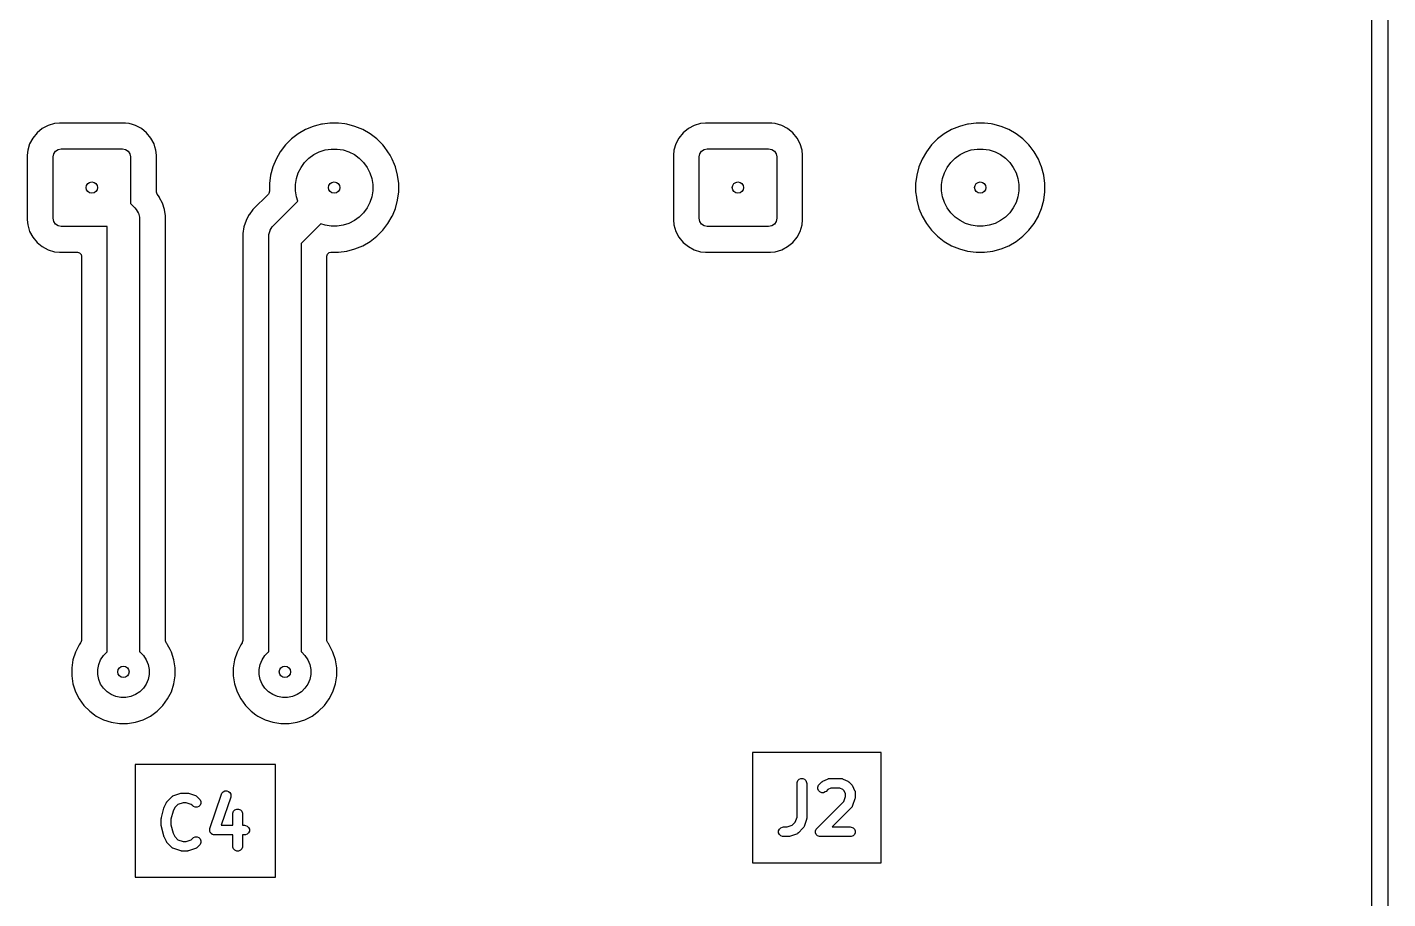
# Model space of a CAD drawing. Extents: x 20 to 124, y -124 to -20.
# Drawn here: x 81.89 to 124, y -74 to -47 of the extents above; entities that cross this region are included whole.
import ezdxf

# ---------------------------------------------------------------- set-up
doc = ezdxf.new("R2010")
doc.units = 0
doc.layers.add('BLACK', color=7, linetype='CONTINUOUS')
doc.layers.add('WHITE', color=7, linetype='CONTINUOUS')

msp = doc.modelspace()

# ---------------------------------------------------------------- linework, layer by layer
at = {"layer": 'BLACK', "linetype": 'CONTINUOUS'}
for p, q in [((123.4995, -20.6245), (123.4995, -123.3755)), ((82.532141, -50.04477), (82.349651, -50.142313)), ((82.730168, -49.984699), (82.532141, -50.04477)), ((82.884497, -49.9695), (82.730168, -49.984699)), ((84.887703, -49.9695), (82.884497, -49.9695)), ((84.887707, -49.9695), (84.887703, -49.9695)), ((84.93132, -49.973795), (84.887707, -49.9695)), ((85.042033, -49.984699), (84.93132, -49.973795)), ((85.042033, -49.9847), (85.042031, -49.984699)), ((85.042031, -49.984699), (85.042033, -49.984699)), ((85.141043, -50.014734), (85.042033, -49.9847)), ((85.240058, -50.04477), (85.141043, -50.014734)), ((85.422548, -50.142313), (85.240058, -50.04477)), ((90.741671, -50.071605), (90.499409, -50.171953)), ((90.741681, -50.071602), (90.741671, -50.071605)), ((90.841824, -50.044769), (90.741681, -50.071602)), ((90.994984, -50.00373), (90.841824, -50.044769)), ((91.023872, -49.999926), (90.994984, -50.00373)), ((91.254972, -49.9695), (91.023872, -49.999926)), ((91.25498, -49.9695), (91.254972, -49.9695)), ((91.51722, -49.9695), (91.25498, -49.9695)), ((91.517227, -49.9695), (91.51722, -49.9695)), ((91.719439, -49.996123), (91.517227, -49.9695)), ((91.777216, -50.00373), (91.719439, -49.996123)), ((92.030519, -50.071602), (91.777216, -50.00373)), ((92.030521, -50.071603), (92.030519, -50.071602)), ((92.030528, -50.071605), (92.030521, -50.071603)), ((92.27279, -50.171953), (92.030528, -50.071605)), ((102.532141, -50.04477), (102.349651, -50.142313)), ((102.730168, -49.984699), (102.532141, -50.04477)), ((102.884497, -49.9695), (102.730168, -49.984699)), ((104.887703, -49.9695), (102.884497, -49.9695)), ((104.887707, -49.9695), (104.887703, -49.9695)), ((104.93132, -49.973795), (104.887707, -49.9695)), ((105.042033, -49.984699), (104.93132, -49.973795)), ((105.042033, -49.9847), (105.042031, -49.984699)), ((105.042031, -49.984699), (105.042033, -49.984699)), ((105.141043, -50.014734), (105.042033, -49.9847)), ((105.240058, -50.04477), (105.141043, -50.014734)), ((105.422548, -50.142313), (105.240058, -50.04477)), ((110.741671, -50.071605), (110.499409, -50.171953)), ((110.741681, -50.071602), (110.741671, -50.071605)), ((110.841824, -50.044769), (110.741681, -50.071602)), ((110.994984, -50.00373), (110.841824, -50.044769)), ((111.023872, -49.999926), (110.994984, -50.00373)), ((111.254972, -49.9695), (111.023872, -49.999926)), ((111.25498, -49.9695), (111.254972, -49.9695)), ((111.51722, -49.9695), (111.25498, -49.9695)), ((111.517227, -49.9695), (111.51722, -49.9695)), ((111.719439, -49.996123), (111.517227, -49.9695)), ((111.777216, -50.00373), (111.719439, -49.996123)), ((112.030519, -50.071602), (111.777216, -50.00373)), ((112.030521, -50.071603), (112.030519, -50.071602)), ((112.030528, -50.071605), (112.030521, -50.071603)), ((112.27279, -50.171953), (112.030528, -50.071605)), ((82.058413, -50.433551), (81.96087, -50.616041)), ((82.058415, -50.433549), (82.058413, -50.433551)), ((82.189689, -50.273589), (82.058415, -50.433549)), ((82.349649, -50.142315), (82.189689, -50.273589)), ((82.349651, -50.142313), (82.349649, -50.142315)), ((85.42255, -50.142315), (85.422548, -50.142313)), ((85.58251, -50.273589), (85.42255, -50.142315)), ((85.713784, -50.433549), (85.58251, -50.273589)), ((85.713786, -50.433551), (85.713784, -50.433549)), ((85.811329, -50.616041), (85.713786, -50.433551)), ((90.064248, -50.462718), (89.878818, -50.648148)), ((90.272296, -50.303075), (90.064248, -50.462718)), ((90.499399, -50.171958), (90.272296, -50.303075)), ((90.499409, -50.171953), (90.499399, -50.171958)), ((92.2728, -50.171958), (92.27279, -50.171953)), ((92.499903, -50.303075), (92.2728, -50.171958)), ((92.707951, -50.462718), (92.499903, -50.303075)), ((92.70796, -50.462726), (92.707951, -50.462718)), ((92.893374, -50.64814), (92.70796, -50.462726)), ((102.058413, -50.433551), (101.96087, -50.616041)), ((102.058415, -50.433549), (102.058413, -50.433551)), ((102.189689, -50.273589), (102.058415, -50.433549)), ((102.349649, -50.142315), (102.189689, -50.273589)), ((102.349651, -50.142313), (102.349649, -50.142315)), ((105.42255, -50.142315), (105.422548, -50.142313)), ((105.58251, -50.273589), (105.42255, -50.142315)), ((105.713784, -50.433549), (105.58251, -50.273589)), ((105.713786, -50.433551), (105.713784, -50.433549)), ((105.811329, -50.616041), (105.713786, -50.433551)), ((110.064248, -50.462718), (109.878818, -50.648148)), ((110.272296, -50.303075), (110.064248, -50.462718)), ((110.499399, -50.171958), (110.272296, -50.303075)), ((110.499409, -50.171953), (110.499399, -50.171958)), ((112.2728, -50.171958), (112.27279, -50.171953)), ((112.499903, -50.303075), (112.2728, -50.171958)), ((112.707951, -50.462718), (112.499903, -50.303075)), ((112.70796, -50.462726), (112.707951, -50.462718)), ((112.893374, -50.64814), (112.70796, -50.462726)), ((81.900799, -50.814068), (81.8856, -50.968396)), ((81.96087, -50.616041), (81.900799, -50.814068)), ((82.6861, -51.020001), (82.70513, -50.92433)), ((82.70513, -50.92433), (82.759324, -50.843224)), ((82.759324, -50.843224), (82.84043, -50.78903)), ((82.84043, -50.78903), (82.936102, -50.770001)), ((82.936102, -50.770001), (84.836099, -50.77)), ((84.836099, -50.77), (84.93177, -50.78903)), ((84.93177, -50.78903), (85.012876, -50.843224)), ((85.012876, -50.843224), (85.06707, -50.92433)), ((85.06707, -50.92433), (85.086099, -51.020002)), ((85.811329, -50.616043), (85.811329, -50.616041)), ((85.811331, -50.616046), (85.811329, -50.616043)), ((85.837803, -50.703314), (85.811331, -50.616046)), ((85.8714, -50.814068), (85.837803, -50.703314)), ((85.886599, -50.968397), (85.8714, -50.814068)), ((89.719175, -50.856196), (89.588058, -51.083299)), ((89.878818, -50.648148), (89.719175, -50.856196)), ((90.606762, -51.057513), (90.759102, -50.946832)), ((90.759102, -50.946832), (90.92688, -50.861345)), ((90.92688, -50.861345), (91.105966, -50.803156)), ((91.105966, -50.803156), (91.291949, -50.773699)), ((91.291949, -50.773699), (91.480251, -50.773699)), ((91.480251, -50.773699), (91.666234, -50.803156)), ((91.666234, -50.803156), (91.84532, -50.861345)), ((91.84532, -50.861345), (92.013098, -50.946832)), ((92.013098, -50.946832), (92.165438, -51.057513)), ((92.893381, -50.648148), (92.893374, -50.64814)), ((92.893382, -50.648149), (92.893381, -50.648148)), ((92.930524, -50.696554), (92.893382, -50.648149)), ((93.053024, -50.856196), (92.930524, -50.696554)), ((93.1178, -50.968393), (93.053024, -50.856196)), ((101.900799, -50.814068), (101.8856, -50.968396)), ((101.96087, -50.616041), (101.900799, -50.814068)), ((102.6861, -51.020001), (102.70513, -50.92433)), ((102.70513, -50.92433), (102.759324, -50.843224)), ((102.759324, -50.843224), (102.84043, -50.78903)), ((102.84043, -50.78903), (102.936102, -50.770001)), ((102.936102, -50.770001), (104.836099, -50.77)), ((104.836099, -50.77), (104.93177, -50.78903)), ((104.93177, -50.78903), (105.012876, -50.843224)), ((105.012876, -50.843224), (105.06707, -50.92433)), ((105.06707, -50.92433), (105.086099, -51.020002)), ((105.811329, -50.616043), (105.811329, -50.616041)), ((105.811331, -50.616046), (105.811329, -50.616043)), ((105.8714, -50.814067), (105.811331, -50.616046)), ((105.886599, -50.968394), (105.8714, -50.814067)), ((109.719175, -50.856196), (109.588058, -51.083299)), ((109.878818, -50.648148), (109.719175, -50.856196)), ((110.606762, -51.057513), (110.759102, -50.946832)), ((110.759102, -50.946832), (110.92688, -50.861345)), ((110.92688, -50.861345), (111.105966, -50.803156)), ((111.105966, -50.803156), (111.291949, -50.773699)), ((111.291949, -50.773699), (111.480251, -50.773699)), ((111.480251, -50.773699), (111.666234, -50.803156)), ((111.666234, -50.803156), (111.84532, -50.861345)), ((111.84532, -50.861345), (112.013098, -50.946832)), ((112.013098, -50.946832), (112.165438, -51.057513)), ((112.893381, -50.648148), (112.893374, -50.64814)), ((112.893382, -50.648149), (112.893381, -50.648148)), ((112.930524, -50.696554), (112.893382, -50.648149)), ((113.053024, -50.856196), (112.930524, -50.696554)), ((113.184141, -51.083299), (113.053024, -50.856196)), ((81.8856, -50.968396), (81.8856, -52.971602)), ((82.686101, -52.919998), (82.6861, -51.020001)), ((85.086099, -51.020002), (85.086099, -52.462893)), ((85.886599, -52.102592), (85.886599, -50.968397)), ((89.487702, -51.325581), (89.41983, -51.578885)), ((89.487705, -51.325571), (89.487702, -51.325581)), ((89.588053, -51.083309), (89.487705, -51.325571)), ((89.588058, -51.083299), (89.588053, -51.083309)), ((90.277445, -51.51078), (90.362932, -51.343002)), ((90.362932, -51.343002), (90.473613, -51.190662)), ((90.473613, -51.190662), (90.606762, -51.057513)), ((92.165438, -51.057513), (92.298587, -51.190662)), ((92.298587, -51.190662), (92.409268, -51.343002)), ((92.409268, -51.343002), (92.494755, -51.51078)), ((93.117802, -50.968396), (93.1178, -50.968393)), ((93.18414, -51.083299), (93.117802, -50.968396)), ((93.184141, -51.0833), (93.18414, -51.083299)), ((93.184146, -51.083309), (93.184141, -51.0833)), ((93.255415, -51.255368), (93.184146, -51.083309)), ((93.284498, -51.325581), (93.255415, -51.255368)), ((93.35237, -51.578884), (93.284498, -51.325581)), ((101.8856, -50.968396), (101.8856, -52.971602)), ((102.686101, -52.919998), (102.6861, -51.020001)), ((105.086099, -51.020002), (105.0861, -52.919999)), ((105.886599, -51.838872), (105.886599, -50.968394)), ((109.487702, -51.325581), (109.41983, -51.578885)), ((109.487705, -51.325571), (109.487702, -51.325581)), ((109.588053, -51.083309), (109.487705, -51.325571)), ((109.588058, -51.083299), (109.588053, -51.083309)), ((110.277445, -51.51078), (110.362932, -51.343002)), ((110.362932, -51.343002), (110.473613, -51.190662)), ((110.473613, -51.190662), (110.606762, -51.057513)), ((112.165438, -51.057513), (112.298587, -51.190662)), ((112.298587, -51.190662), (112.409268, -51.343002)), ((112.409268, -51.343002), (112.494755, -51.51078)), ((113.184146, -51.083309), (113.184141, -51.083299)), ((113.255415, -51.255368), (113.184146, -51.083309)), ((113.284498, -51.325581), (113.255415, -51.255368)), ((113.35237, -51.578884), (113.284498, -51.325581)), ((89.41983, -51.578885), (89.3856, -51.838872)), ((90.189799, -51.875849), (90.219256, -51.689866)), ((90.219256, -51.689866), (90.277445, -51.51078)), ((92.494755, -51.51078), (92.552944, -51.689866)), ((92.552944, -51.689866), (92.582401, -51.875849)), ((93.3866, -51.83888), (93.35237, -51.578884)), ((109.41983, -51.578885), (109.3856, -51.838872)), ((110.189799, -51.875849), (110.219256, -51.689866)), ((110.219256, -51.689866), (110.277445, -51.51078)), ((112.494755, -51.51078), (112.552944, -51.689866)), ((112.552944, -51.689866), (112.582401, -51.875849)), ((113.3866, -51.83888), (113.35237, -51.578884)), ((85.886721, -52.106872), (85.886599, -52.102592)), ((85.886679, -52.107038), (85.886721, -52.106872)), ((85.88673, -52.107191), (85.886679, -52.107038)), ((85.886801, -52.109672), (85.88673, -52.107191)), ((85.898119, -52.141393), (85.886801, -52.109672)), ((85.908754, -52.173329), (85.898119, -52.141393)), ((85.90949, -52.174388), (85.908754, -52.173329)), ((85.976187, -52.266189), (85.90949, -52.174388)), ((89.349281, -52.167633), (88.871928, -52.644986)), ((89.365915, -52.146991), (89.349281, -52.167633)), ((89.3856, -52.079952), (89.365915, -52.146991)), ((89.3856, -51.838872), (89.3856, -52.079952)), ((90.189799, -52.064151), (90.189799, -51.875849)), ((90.219256, -52.250134), (90.189799, -52.064151)), ((92.582401, -52.064151), (92.552944, -52.250134)), ((92.582401, -51.875849), (92.582401, -52.064151)), ((93.35237, -52.361116), (93.3866, -52.10112)), ((93.3866, -52.10112), (93.3866, -51.83888)), ((105.8866, -52.971607), (105.886599, -51.838872)), ((109.3856, -51.838872), (109.3856, -52.101127)), ((109.3856, -52.101127), (109.407332, -52.266189)), ((110.189799, -52.064151), (110.189799, -51.875849)), ((110.219256, -52.250134), (110.189799, -52.064151)), ((112.582401, -52.064151), (112.552944, -52.250134)), ((112.582401, -51.875849), (112.582401, -52.064151)), ((113.35237, -52.361116), (113.3866, -52.10112)), ((113.3866, -52.10112), (113.3866, -51.83888)), ((85.086099, -52.462893), (85.217453, -52.594247)), ((85.217453, -52.594247), (85.260561, -52.643403)), ((85.980439, -52.274535), (85.976187, -52.266189)), ((85.984271, -52.282056), (85.980439, -52.274535)), ((86.069118, -52.448576), (85.984271, -52.282056)), ((86.132377, -52.643265), (86.069118, -52.448576)), ((89.510347, -53.138647), (90.263301, -52.385692)), ((90.263301, -52.385692), (90.219256, -52.250134)), ((92.409268, -52.596998), (92.298587, -52.749338)), ((92.494755, -52.42922), (92.409268, -52.596998)), ((92.552944, -52.250134), (92.494755, -52.42922)), ((93.211214, -52.79134), (93.284498, -52.614419)), ((93.284498, -52.614419), (93.35237, -52.361116)), ((109.407332, -52.266189), (109.41983, -52.361116)), ((109.41983, -52.361116), (109.487702, -52.614418)), ((109.487702, -52.614418), (109.487705, -52.614428)), ((109.487705, -52.614428), (109.588053, -52.85669)), ((110.277445, -52.42922), (110.219256, -52.250134)), ((110.362932, -52.596998), (110.277445, -52.42922)), ((110.473613, -52.749338), (110.362932, -52.596998)), ((112.409268, -52.596998), (112.298587, -52.749338)), ((112.494755, -52.42922), (112.409268, -52.596998)), ((112.552944, -52.250134), (112.494755, -52.42922)), ((113.211214, -52.79134), (113.284498, -52.614419)), ((113.284498, -52.614419), (113.35237, -52.361116)), ((81.8856, -52.971602), (81.900799, -53.125931)), ((82.70513, -53.01567), (82.686101, -52.919998)), ((82.759324, -53.096776), (82.70513, -53.01567)), ((85.260561, -52.643403), (85.260577, -52.643419)), ((85.260577, -52.643419), (85.321729, -52.749338)), ((85.321729, -52.749338), (85.32584, -52.756458)), ((85.32584, -52.756458), (85.359623, -52.882537)), ((85.359623, -52.882537), (85.359623, -52.882552)), ((85.359623, -52.882552), (85.3639, -52.9478)), ((85.3639, -52.9478), (85.3639, -66.34657)), ((86.1644, -52.845448), (86.132377, -52.643265)), ((86.1644, -65.996761), (86.1644, -52.845448)), ((88.658681, -52.992976), (88.595422, -53.187665)), ((88.748235, -52.817219), (88.658681, -52.992976)), ((88.751613, -52.810588), (88.748235, -52.817219)), ((88.871928, -52.644986), (88.751613, -52.810587)), ((88.751613, -52.810587), (88.751613, -52.810588)), ((92.013098, -52.993168), (91.84532, -53.078655)), ((92.165438, -52.882487), (92.013098, -52.993168)), ((92.298587, -52.749338), (92.165438, -52.882487)), ((93.053024, -53.083803), (93.184143, -52.856697)), ((93.184143, -52.856697), (93.188803, -52.845448)), ((93.188803, -52.845448), (93.211214, -52.79134)), ((101.8856, -52.971602), (101.900799, -53.125931)), ((102.70513, -53.01567), (102.686101, -52.919998)), ((102.759324, -53.096776), (102.70513, -53.01567)), ((105.06707, -53.01567), (105.012876, -53.096776)), ((105.0861, -52.919999), (105.06707, -53.01567)), ((105.8714, -53.125933), (105.8866, -52.971607)), ((109.588053, -52.85669), (109.588058, -52.8567)), ((109.588058, -52.8567), (109.719175, -53.083803)), ((110.606762, -52.882487), (110.473613, -52.749338)), ((110.759102, -52.993168), (110.606762, -52.882487)), ((110.92688, -53.078655), (110.759102, -52.993168)), ((112.013098, -52.993168), (111.84532, -53.078655)), ((112.165438, -52.882487), (112.013098, -52.993168)), ((112.298587, -52.749338), (112.165438, -52.882487)), ((113.053024, -53.083803), (113.184143, -52.856697)), ((113.184143, -52.856697), (113.188803, -52.845448)), ((113.188803, -52.845448), (113.211214, -52.79134)), ((81.900799, -53.125931), (81.96087, -53.323958)), ((81.96087, -53.323958), (82.058413, -53.506448)), ((82.84043, -53.15097), (82.759324, -53.096776)), ((82.936101, -53.17), (82.84043, -53.15097)), ((84.3639, -53.169999), (82.936101, -53.17)), ((84.3639, -66.34657), (84.3639, -53.169999)), ((88.595422, -53.187665), (88.5634, -53.389848)), ((88.5634, -53.389848), (88.5634, -65.996761)), ((89.3639, -53.4922), (89.368177, -53.426952)), ((89.368177, -53.426937), (89.40196, -53.300858)), ((89.368177, -53.426952), (89.368177, -53.426937)), ((89.40196, -53.300858), (89.40716, -53.291851)), ((89.40716, -53.291851), (89.467223, -53.187819)), ((89.467223, -53.187819), (89.467238, -53.187803)), ((89.467238, -53.187803), (89.510347, -53.138647)), ((90.970407, -53.092798), (90.3639, -53.699306)), ((91.105966, -53.136844), (90.970407, -53.092798)), ((91.291949, -53.166301), (91.105966, -53.136844)), ((91.480251, -53.166301), (91.291949, -53.166301)), ((91.666234, -53.136844), (91.480251, -53.166301)), ((91.84532, -53.078655), (91.666234, -53.136844)), ((92.499903, -53.636924), (92.707951, -53.477282)), ((92.707951, -53.477282), (92.707955, -53.477277)), ((92.707955, -53.477277), (92.70796, -53.477274)), ((92.70796, -53.477274), (92.893374, -53.29186)), ((92.893374, -53.29186), (92.893377, -53.291855)), ((92.893377, -53.291855), (92.893382, -53.291851)), ((92.893382, -53.291851), (93.053024, -53.083803)), ((101.900799, -53.125931), (101.96087, -53.323958)), ((101.96087, -53.323958), (102.058413, -53.506448)), ((102.84043, -53.15097), (102.759324, -53.096776)), ((102.936101, -53.17), (102.84043, -53.15097)), ((104.836098, -53.169999), (102.936101, -53.17)), ((104.93177, -53.15097), (104.836098, -53.169999)), ((105.012876, -53.096776), (104.93177, -53.15097)), ((105.713785, -53.50645), (105.811331, -53.323954)), ((105.811331, -53.323954), (105.8714, -53.125933)), ((109.719175, -53.083803), (109.878818, -53.291851)), ((109.878818, -53.291851), (109.878826, -53.29186)), ((109.878826, -53.29186), (110.06424, -53.477274)), ((110.06424, -53.477274), (110.064248, -53.477281)), ((110.064248, -53.477281), (110.272296, -53.636924)), ((111.105966, -53.136844), (110.92688, -53.078655)), ((111.291949, -53.166301), (111.105966, -53.136844)), ((111.480251, -53.166301), (111.291949, -53.166301)), ((111.666234, -53.136844), (111.480251, -53.166301)), ((111.84532, -53.078655), (111.666234, -53.136844)), ((112.499903, -53.636924), (112.707951, -53.477282)), ((112.707951, -53.477282), (112.707955, -53.477277)), ((112.707955, -53.477277), (112.70796, -53.477274)), ((112.70796, -53.477274), (112.893374, -53.29186)), ((112.893374, -53.29186), (112.893377, -53.291855)), ((112.893377, -53.291855), (112.893382, -53.291851)), ((112.893382, -53.291851), (113.053024, -53.083803)), ((82.058413, -53.506448), (82.058415, -53.50645)), ((82.058415, -53.50645), (82.189689, -53.66641)), ((82.189689, -53.66641), (82.349649, -53.797684)), ((82.349649, -53.797684), (82.349651, -53.797686)), ((82.349651, -53.797686), (82.532141, -53.895229)), ((82.532141, -53.895229), (82.532143, -53.895229)), ((82.532143, -53.895229), (82.532146, -53.895231)), ((82.532146, -53.895231), (82.730167, -53.9553)), ((89.3639, -66.34657), (89.3639, -53.4922)), ((90.3639, -53.699306), (90.3639, -66.34657)), ((91.777216, -53.93627), (92.030519, -53.868398)), ((92.030519, -53.868398), (92.272797, -53.768043)), ((92.272797, -53.768043), (92.499903, -53.636924)), ((102.058413, -53.506448), (102.058415, -53.50645)), ((102.058415, -53.50645), (102.189689, -53.66641)), ((102.189689, -53.66641), (102.349649, -53.797684)), ((102.349649, -53.797684), (102.349651, -53.797686)), ((102.349651, -53.797686), (102.532141, -53.895229)), ((102.532141, -53.895229), (102.532143, -53.895229)), ((102.532143, -53.895229), (102.532146, -53.895231)), ((102.532146, -53.895231), (102.730167, -53.9553)), ((105.042033, -53.9553), (105.240054, -53.895231)), ((105.240054, -53.895231), (105.42255, -53.797685)), ((105.42255, -53.797685), (105.58251, -53.66641)), ((105.58251, -53.66641), (105.713785, -53.50645)), ((110.272296, -53.636924), (110.499399, -53.768041)), ((110.499399, -53.768041), (110.499409, -53.768046)), ((110.499409, -53.768046), (110.741671, -53.868394)), ((110.741671, -53.868394), (110.741681, -53.868398)), ((110.741681, -53.868398), (110.994984, -53.93627)), ((111.777216, -53.93627), (112.030519, -53.868398)), ((112.030519, -53.868398), (112.272797, -53.768043)), ((112.272797, -53.768043), (112.499903, -53.636924)), ((82.730167, -53.9553), (82.730166, -53.9553)), ((82.730166, -53.9553), (82.74107, -53.956373)), ((82.74107, -53.956373), (82.884493, -53.9705)), ((82.884493, -53.9705), (83.4394, -53.970499)), ((83.4394, -53.970499), (83.506439, -53.990183)), ((83.506439, -53.990183), (83.552194, -54.042987)), ((83.552194, -54.042987), (83.5634, -54.094499)), ((83.5634, -54.094499), (83.5634, -65.996761)), ((91.1644, -54.0945), (91.184085, -54.027461)), ((91.1644, -65.996761), (91.1644, -54.0945)), ((91.184085, -54.027461), (91.236889, -53.981706)), ((91.236889, -53.981706), (91.2884, -53.9705)), ((91.2884, -53.9705), (91.517213, -53.9705)), ((91.517213, -53.9705), (91.51722, -53.9705)), ((91.51722, -53.9705), (91.777216, -53.93627)), ((102.730167, -53.9553), (102.730166, -53.9553)), ((102.730166, -53.9553), (102.74107, -53.956373)), ((102.74107, -53.956373), (102.884493, -53.9705)), ((102.884493, -53.9705), (104.887706, -53.970499)), ((104.887706, -53.970499), (105.042033, -53.9553)), ((110.994984, -53.93627), (111.25498, -53.9705)), ((111.25498, -53.9705), (111.254987, -53.9705)), ((111.254987, -53.9705), (111.517213, -53.9705)), ((111.517213, -53.9705), (111.51722, -53.9705)), ((111.51722, -53.9705), (111.777216, -53.93627)), ((83.539718, -66.069646), (83.495032, -66.131151)), ((83.543715, -66.0638), (83.539718, -66.069646)), ((83.5634, -65.996761), (83.543715, -66.0638)), ((86.164602, -66.00384), (86.1644, -65.996761)), ((86.188082, -66.069646), (86.164602, -66.00384)), ((86.207201, -66.095962), (86.188082, -66.069646)), ((86.23277, -66.131155), (86.207201, -66.095962)), ((88.539718, -66.069646), (88.495032, -66.131151)), ((88.543715, -66.0638), (88.539718, -66.069646)), ((88.5634, -65.996761), (88.543715, -66.0638)), ((91.164602, -66.00384), (91.1644, -65.996761)), ((91.188082, -66.069646), (91.164602, -66.00384)), ((91.207201, -66.095962), (91.188082, -66.069646)), ((91.23277, -66.131155), (91.207201, -66.095962)), ((83.38066, -66.355616), (83.30281, -66.595214)), ((83.495032, -66.131151), (83.38066, -66.355616)), ((84.158363, -66.592883), (84.245492, -66.462485)), ((84.245492, -66.462485), (84.356385, -66.351592)), ((84.356385, -66.351592), (84.3639, -66.34657)), ((85.3639, -66.34657), (85.371415, -66.351592)), ((85.371415, -66.351592), (85.482308, -66.462485)), ((85.482308, -66.462485), (85.569437, -66.592883)), ((86.305647, -66.274184), (86.23277, -66.131155)), ((86.347139, -66.355616), (86.305647, -66.274184)), ((86.347139, -66.355618), (86.347139, -66.355616)), ((86.347141, -66.355621), (86.347139, -66.355618)), ((86.42499, -66.595215), (86.347141, -66.355621)), ((88.38066, -66.355616), (88.30281, -66.595214)), ((88.495032, -66.131151), (88.38066, -66.355616)), ((89.158363, -66.592883), (89.245492, -66.462485)), ((89.245492, -66.462485), (89.356385, -66.351592)), ((89.356385, -66.351592), (89.3639, -66.34657)), ((90.3639, -66.34657), (90.371415, -66.351592)), ((90.371415, -66.351592), (90.482308, -66.462485)), ((90.482308, -66.462485), (90.569437, -66.592883)), ((91.305647, -66.274184), (91.23277, -66.131155)), ((91.347139, -66.355616), (91.305647, -66.274184)), ((91.347139, -66.355618), (91.347139, -66.355616)), ((91.347141, -66.355621), (91.347139, -66.355618)), ((91.42499, -66.595215), (91.347141, -66.355621)), ((83.30281, -66.595214), (83.2634, -66.844038)), ((83.2634, -66.844038), (83.2634, -67.095961)), ((84.067752, -66.891586), (84.098348, -66.737772)), ((84.067752, -67.048414), (84.067752, -66.891586)), ((84.098348, -66.737772), (84.158363, -66.592883)), ((85.569437, -66.592883), (85.629452, -66.737772)), ((85.629452, -66.737772), (85.660048, -66.891586)), ((85.660048, -66.891586), (85.660048, -67.048414)), ((86.4644, -66.844038), (86.42499, -66.595215)), ((86.4644, -67.095962), (86.4644, -66.844038)), ((88.30281, -66.595214), (88.2634, -66.844038)), ((88.2634, -66.844038), (88.2634, -67.095961)), ((89.067752, -66.891586), (89.098348, -66.737772)), ((89.067752, -67.048414), (89.067752, -66.891586)), ((89.098348, -66.737772), (89.158363, -66.592883)), ((90.569437, -66.592883), (90.629452, -66.737772)), ((90.629452, -66.737772), (90.660048, -66.891586)), ((90.660048, -66.891586), (90.660048, -67.048414)), ((91.4644, -66.844038), (91.42499, -66.595215)), ((91.4644, -67.095962), (91.4644, -66.844038)), ((83.2634, -67.095961), (83.30281, -67.344785)), ((83.30281, -67.344785), (83.38066, -67.584383)), ((84.098348, -67.202228), (84.067752, -67.048414)), ((84.158363, -67.347117), (84.098348, -67.202228)), ((84.245492, -67.477515), (84.158363, -67.347117)), ((85.569437, -67.347117), (85.482308, -67.477515)), ((85.629452, -67.202228), (85.569437, -67.347117)), ((85.660048, -67.048414), (85.629452, -67.202228)), ((86.347141, -67.584379), (86.42499, -67.344785)), ((86.42499, -67.344785), (86.4644, -67.095962)), ((88.2634, -67.095961), (88.30281, -67.344785)), ((88.30281, -67.344785), (88.38066, -67.584383)), ((89.098348, -67.202228), (89.067752, -67.048414)), ((89.158363, -67.347117), (89.098348, -67.202228)), ((89.245492, -67.477515), (89.158363, -67.347117)), ((90.569437, -67.347117), (90.482308, -67.477515)), ((90.629452, -67.202228), (90.569437, -67.347117)), ((90.660048, -67.048414), (90.629452, -67.202228)), ((91.347141, -67.584379), (91.42499, -67.344785)), ((91.42499, -67.344785), (91.4644, -67.095962)), ((83.38066, -67.584383), (83.495032, -67.808848)), ((84.356385, -67.588408), (84.245492, -67.477515)), ((84.486783, -67.675537), (84.356385, -67.588408)), ((84.631672, -67.735552), (84.486783, -67.675537)), ((84.785486, -67.766148), (84.631672, -67.735552)), ((84.942314, -67.766148), (84.785486, -67.766148)), ((85.096128, -67.735552), (84.942314, -67.766148)), ((85.241017, -67.675537), (85.096128, -67.735552)), ((85.371415, -67.588408), (85.241017, -67.675537)), ((85.482308, -67.477515), (85.371415, -67.588408)), ((86.23277, -67.808845), (86.347141, -67.584379)), ((88.38066, -67.584383), (88.495032, -67.808848)), ((89.356385, -67.588408), (89.245492, -67.477515)), ((89.486783, -67.675537), (89.356385, -67.588408)), ((89.631672, -67.735552), (89.486783, -67.675537)), ((89.785486, -67.766148), (89.631672, -67.735552)), ((89.942314, -67.766148), (89.785486, -67.766148)), ((90.096128, -67.735552), (89.942314, -67.766148)), ((90.241017, -67.675537), (90.096128, -67.735552)), ((90.371415, -67.588408), (90.241017, -67.675537)), ((90.482308, -67.477515), (90.371415, -67.588408)), ((91.23277, -67.808845), (91.347141, -67.584379)), ((83.495032, -67.808848), (83.643101, -68.012649)), ((83.643101, -68.012649), (83.643105, -68.012654)), ((83.643105, -68.012654), (83.821245, -68.190794)), ((83.821245, -68.190794), (83.82125, -68.190798)), ((83.82125, -68.190798), (83.966669, -68.29645)), ((85.702745, -68.33887), (85.906556, -68.190793)), ((85.906556, -68.190793), (86.084693, -68.012656)), ((86.084693, -68.012656), (86.23277, -67.808845)), ((88.495032, -67.808848), (88.643101, -68.012649)), ((88.643101, -68.012649), (88.643105, -68.012654)), ((88.643105, -68.012654), (88.821245, -68.190794)), ((88.821245, -68.190794), (88.82125, -68.190798)), ((88.82125, -68.190798), (88.966669, -68.29645)), ((90.702745, -68.33887), (90.906556, -68.190793)), ((90.906556, -68.190793), (91.084693, -68.012656)), ((91.084693, -68.012656), (91.23277, -67.808845)), ((83.966669, -68.29645), (84.025055, -68.33887)), ((84.025055, -68.33887), (84.168084, -68.411747)), ((84.168084, -68.411747), (84.249516, -68.453239)), ((84.249516, -68.453239), (84.249518, -68.453239)), ((84.249518, -68.453239), (84.249521, -68.453241)), ((84.249521, -68.453241), (84.489115, -68.53109)), ((84.489115, -68.53109), (84.737938, -68.5705)), ((84.737938, -68.5705), (84.737939, -68.5705)), ((84.737939, -68.5705), (84.989861, -68.5705)), ((84.989861, -68.5705), (84.989862, -68.5705)), ((84.989862, -68.5705), (85.238685, -68.53109)), ((85.238685, -68.53109), (85.478279, -68.453241)), ((85.478279, -68.453241), (85.702745, -68.33887)), ((88.966669, -68.29645), (89.025055, -68.33887)), ((89.025055, -68.33887), (89.168084, -68.411747)), ((89.168084, -68.411747), (89.249516, -68.453239)), ((89.249516, -68.453239), (89.249518, -68.453239)), ((89.249518, -68.453239), (89.249521, -68.453241)), ((89.249521, -68.453241), (89.489115, -68.53109)), ((89.489115, -68.53109), (89.737938, -68.5705)), ((89.737938, -68.5705), (89.737939, -68.5705)), ((89.737939, -68.5705), (89.989861, -68.5705)), ((89.989861, -68.5705), (89.989862, -68.5705)), ((89.989862, -68.5705), (90.238685, -68.53109)), ((90.238685, -68.53109), (90.478279, -68.453241)), ((90.478279, -68.453241), (90.702745, -68.33887)), ((108.321125, -69.466103), (104.336971, -69.466103)), ((104.336971, -69.466103), (104.336971, -72.880553)), ((108.321125, -72.880553), (108.321125, -69.466103)), ((89.5694, -69.844676), (85.227125, -69.844676)), ((85.227125, -69.844676), (85.227125, -73.330553)), ((89.5694, -72.880553), (89.5694, -69.844676)), ((105.73918, -70.339992), (105.780564, -70.298608)), ((105.780564, -70.298608), (105.834636, -70.27621)), ((105.834636, -70.27621), (105.893164, -70.27621)), ((105.893164, -70.27621), (105.947236, -70.298608)), ((105.947236, -70.298608), (105.98862, -70.339992)), ((106.511103, -70.360593), (106.653961, -70.289164)), ((106.653961, -70.289164), (106.681424, -70.278654)), ((106.681424, -70.278654), (106.686801, -70.278271)), ((106.686801, -70.278271), (106.691779, -70.27621)), ((106.691779, -70.27621), (106.721043, -70.273328)), ((106.721043, -70.273328), (107.078185, -70.273328)), ((107.078185, -70.273328), (107.107449, -70.27621)), ((107.107449, -70.27621), (107.112426, -70.278271)), ((107.112426, -70.278271), (107.117804, -70.278654)), ((107.117804, -70.278654), (107.145267, -70.289164)), ((107.145267, -70.289164), (107.288125, -70.360593)), ((86.423609, -70.802455), (86.637894, -70.731026)), ((86.637894, -70.731026), (86.652403, -70.727726)), ((86.652403, -70.727726), (86.656065, -70.72621)), ((86.656065, -70.72621), (86.661373, -70.725687)), ((86.661373, -70.725687), (86.666568, -70.724506)), ((86.666568, -70.724506), (86.670517, -70.724786)), ((86.670517, -70.724786), (86.685329, -70.723328)), ((86.685329, -70.723328), (86.828186, -70.723328)), ((86.828186, -70.723328), (86.842997, -70.724786)), ((86.842997, -70.724786), (86.846947, -70.724506)), ((86.846947, -70.724506), (86.852141, -70.725687)), ((86.852141, -70.725687), (86.85745, -70.72621)), ((86.85745, -70.72621), (86.861112, -70.727727)), ((86.861112, -70.727727), (86.87562, -70.731026)), ((86.87562, -70.731026), (87.089906, -70.802454)), ((87.900169, -70.754466), (87.912158, -70.727615)), ((87.912158, -70.727615), (87.950505, -70.683401)), ((87.950505, -70.683401), (88.002852, -70.657227)), ((88.002852, -70.657227), (88.061232, -70.653078)), ((88.061232, -70.653078), (88.116757, -70.671586)), ((88.116757, -70.671586), (88.160971, -70.709934)), ((88.160971, -70.709934), (88.187145, -70.762281)), ((105.7139, -70.423328), (105.716782, -70.394064)), ((105.7139, -71.470416), (105.7139, -70.423328)), ((105.716782, -70.394064), (105.73918, -70.339992)), ((105.98862, -70.339992), (106.011018, -70.394064)), ((106.011018, -70.394064), (106.0139, -70.423328)), ((106.0139, -70.423328), (106.0139, -71.494757)), ((106.359639, -70.536922), (106.382036, -70.48285)), ((106.359639, -70.595448), (106.359639, -70.536922)), ((106.382036, -70.64952), (106.359639, -70.595448)), ((106.382036, -70.48285), (106.400691, -70.460119)), ((106.423422, -70.690906), (106.382036, -70.64952)), ((106.400691, -70.460119), (106.472119, -70.388691)), ((106.477494, -70.713303), (106.423422, -70.690906)), ((106.472119, -70.388691), (106.483621, -70.37925)), ((106.53602, -70.713303), (106.477494, -70.713303)), ((106.483621, -70.37925), (106.486217, -70.376258)), ((106.486217, -70.376258), (106.490726, -70.373419)), ((106.490726, -70.373419), (106.494849, -70.370036)), ((106.494849, -70.370036), (106.498511, -70.368519)), ((106.498511, -70.368519), (106.511103, -70.360593)), ((106.590092, -70.690906), (106.53602, -70.713303)), ((106.612823, -70.672251), (106.590092, -70.690906)), ((106.667039, -70.618035), (106.612823, -70.672251)), ((106.756453, -70.573328), (106.667039, -70.618035)), ((107.042775, -70.573328), (106.756453, -70.573328)), ((107.132189, -70.618035), (107.042775, -70.573328)), ((107.169193, -70.655039), (107.132189, -70.618035)), ((107.2139, -70.744452), (107.169193, -70.655039)), ((107.2139, -70.827559), (107.2139, -70.744452)), ((107.288125, -70.360593), (107.300718, -70.36852)), ((107.300718, -70.36852), (107.304378, -70.370036)), ((107.304378, -70.370036), (107.308497, -70.373417)), ((107.308497, -70.373417), (107.313011, -70.376258)), ((107.313011, -70.376258), (107.315607, -70.379251)), ((107.315607, -70.379251), (107.327109, -70.388691)), ((107.327109, -70.388691), (107.398537, -70.460119)), ((107.398537, -70.460119), (107.407977, -70.471621)), ((107.407977, -70.471621), (107.41097, -70.474217)), ((107.41097, -70.474217), (107.413808, -70.478726)), ((107.413808, -70.478726), (107.417192, -70.482849)), ((107.417192, -70.482849), (107.418708, -70.486511)), ((107.418708, -70.486511), (107.426635, -70.499103)), ((107.426635, -70.499103), (107.498064, -70.641959)), ((107.498064, -70.641959), (107.508573, -70.669423)), ((107.508573, -70.669423), (107.508954, -70.674797)), ((107.508954, -70.674797), (107.511018, -70.679778)), ((107.511018, -70.679778), (107.5139, -70.709042)), ((107.5139, -70.709042), (107.5139, -70.8519)), ((86.116742, -71.178677), (86.121129, -71.1664)), ((86.121129, -71.1664), (86.121773, -71.165529)), ((86.121773, -71.165529), (86.122593, -71.163389)), ((86.122593, -71.163389), (86.194022, -71.020532)), ((86.194022, -71.020532), (86.201949, -71.007938)), ((86.201949, -71.007938), (86.203465, -71.004279)), ((86.203465, -71.004279), (86.206846, -71.000159)), ((86.206846, -71.000159), (86.209687, -70.995646)), ((86.209687, -70.995646), (86.21268, -70.993049)), ((86.21268, -70.993049), (86.22212, -70.981548)), ((86.22212, -70.981548), (86.364977, -70.838691)), ((86.364977, -70.838691), (86.387707, -70.820036)), ((86.387707, -70.820036), (86.392688, -70.817972)), ((86.392688, -70.817972), (86.396758, -70.814443)), ((86.396758, -70.814443), (86.423609, -70.802455)), ((86.55207, -71.075861), (86.451464, -71.176467)), ((86.709672, -71.023328), (86.55207, -71.075861)), ((86.803846, -71.023328), (86.709672, -71.023328)), ((86.961444, -71.075861), (86.803846, -71.023328)), ((87.007834, -71.122251), (86.961444, -71.075861)), ((87.030564, -71.140906), (87.007834, -71.122251)), ((87.084637, -71.163302), (87.030564, -71.140906)), ((87.143163, -71.163302), (87.084637, -71.163302)), ((87.089906, -70.802454), (87.116757, -70.814443)), ((87.116757, -70.814443), (87.120827, -70.817973)), ((87.120827, -70.817973), (87.125807, -70.820036)), ((87.125807, -70.820036), (87.148538, -70.838691)), ((87.197235, -71.140906), (87.143163, -71.163302)), ((87.148538, -70.838691), (87.219966, -70.910119)), ((87.238621, -71.09952), (87.197235, -71.140906)), ((87.219966, -70.910119), (87.238621, -70.932849)), ((87.238621, -70.932849), (87.261017, -70.986922)), ((87.261017, -71.045448), (87.238621, -71.09952)), ((87.261017, -70.986922), (87.261017, -71.045448)), ((87.543027, -71.825894), (87.900169, -70.754466)), ((88.184774, -70.849335), (87.893442, -71.723328)), ((88.191294, -70.820661), (88.184774, -70.849335)), ((88.187145, -70.762281), (88.191294, -70.820661)), ((106.329262, -71.817262), (107.161366, -70.985157)), ((107.398537, -71.172251), (106.79746, -71.773328)), ((107.161366, -70.985157), (107.2139, -70.827559)), ((107.417192, -71.149521), (107.398537, -71.172251)), ((107.419255, -71.144539), (107.417192, -71.149521)), ((107.422785, -71.14047), (107.419255, -71.144539)), ((107.434773, -71.11362), (107.422785, -71.14047)), ((107.506202, -70.899335), (107.434773, -71.11362)), ((107.509501, -70.884825), (107.506202, -70.899335)), ((107.511018, -70.881164), (107.509501, -70.884825)), ((107.51154, -70.875855), (107.511018, -70.881164)), ((107.512722, -70.870661), (107.51154, -70.875855)), ((107.5139, -70.8519), (107.512441, -70.866711)), ((107.512441, -70.866711), (107.512722, -70.870661)), ((86.035329, -71.516185), (86.035831, -71.511081)), ((86.035329, -71.730471), (86.035329, -71.516185)), ((86.035506, -71.508894), (86.037125, -71.497943)), ((86.035831, -71.511081), (86.035506, -71.508894)), ((86.037125, -71.497943), (86.038211, -71.486921)), ((86.038211, -71.486921), (86.039058, -71.484876)), ((86.039058, -71.484876), (86.039808, -71.479805)), ((86.039808, -71.479805), (86.111236, -71.194091)), ((86.111236, -71.194091), (86.112007, -71.191932)), ((86.112007, -71.191932), (86.112084, -71.190852)), ((86.112084, -71.190852), (86.116742, -71.178677)), ((86.398283, -71.282827), (86.335329, -71.534648)), ((86.335329, -71.534648), (86.335329, -71.712007)), ((86.451464, -71.176467), (86.398283, -71.282827)), ((88.249615, -71.373328), (88.252497, -71.344064)), ((88.249615, -71.723328), (88.249615, -71.373328)), ((88.252497, -71.344064), (88.274895, -71.289992)), ((88.274895, -71.289992), (88.316279, -71.248608)), ((88.316279, -71.248608), (88.370351, -71.22621)), ((88.370351, -71.22621), (88.428879, -71.22621)), ((88.428879, -71.22621), (88.482951, -71.248608)), ((88.482951, -71.248608), (88.524335, -71.289992)), ((88.524335, -71.289992), (88.546733, -71.344064)), ((88.546733, -71.344064), (88.549615, -71.373328)), ((88.549615, -71.373328), (88.549615, -71.723328)), ((105.661366, -71.628014), (105.7139, -71.470416)), ((106.006202, -71.542192), (105.934773, -71.756477)), ((106.009501, -71.527682), (106.006202, -71.542192)), ((106.011018, -71.524021), (106.009501, -71.527682)), ((106.01154, -71.518712), (106.011018, -71.524021)), ((106.012722, -71.513518), (106.01154, -71.518712)), ((106.0139, -71.494757), (106.012441, -71.509568)), ((106.012441, -71.509568), (106.012722, -71.513518)), ((86.035831, -71.735574), (86.035329, -71.730471)), ((86.035506, -71.737762), (86.035831, -71.735574)), ((86.037125, -71.748712), (86.035506, -71.737762)), ((86.038211, -71.759735), (86.037125, -71.748712)), ((86.039058, -71.761779), (86.038211, -71.759735)), ((86.039808, -71.766851), (86.039058, -71.761779)), ((86.111236, -72.052565), (86.039808, -71.766851)), ((86.335329, -71.712007), (86.398283, -71.963828)), ((86.398283, -71.963828), (86.451464, -72.070188)), ((87.536507, -71.854567), (87.538211, -71.847073)), ((87.538211, -71.878544), (87.536507, -71.854567)), ((87.538211, -71.844064), (87.539728, -71.840401)), ((87.538211, -71.847073), (87.538211, -71.844064)), ((87.538211, -71.902592), (87.538211, -71.878544)), ((87.540273, -71.907572), (87.538211, -71.902592)), ((87.539728, -71.840401), (87.543027, -71.825894)), ((87.540656, -71.912948), (87.540273, -71.907572)), ((87.551408, -71.934452), (87.540656, -71.912948)), ((87.560609, -71.956664), (87.551408, -71.934452)), ((87.564419, -71.960474), (87.560609, -71.956664)), ((87.56683, -71.965295), (87.564419, -71.960474)), ((87.584991, -71.981046), (87.56683, -71.965295)), ((87.601993, -71.998048), (87.584991, -71.981046)), ((87.606972, -72.00011), (87.601993, -71.998048)), ((87.611044, -72.003642), (87.606972, -72.00011)), ((87.63385, -72.011244), (87.611044, -72.003642)), ((87.656065, -72.020446), (87.63385, -72.011244)), ((87.893442, -71.723328), (88.249615, -71.723328)), ((88.549615, -71.723328), (88.6139, -71.723328)), ((88.6139, -71.723328), (88.643164, -71.72621)), ((88.643164, -71.72621), (88.697236, -71.748608)), ((88.697236, -71.998048), (88.643164, -72.020446)), ((88.697236, -71.748608), (88.73862, -71.789992)), ((88.73862, -71.956664), (88.697236, -71.998048)), ((88.73862, -71.789992), (88.761018, -71.844064)), ((88.761018, -71.902592), (88.73862, -71.956664)), ((88.761018, -71.844064), (88.761018, -71.902592)), ((105.145353, -71.894064), (105.167751, -71.839992)), ((105.145353, -71.952592), (105.145353, -71.894064)), ((105.167751, -72.006664), (105.145353, -71.952592)), ((105.167751, -71.839992), (105.209135, -71.798608)), ((105.209135, -72.048048), (105.167751, -72.006664)), ((105.209135, -71.798608), (105.263207, -71.77621)), ((105.263207, -71.77621), (105.292471, -71.773328)), ((105.292471, -71.773328), (105.410985, -71.773328)), ((105.410985, -71.773328), (105.568587, -71.720794)), ((105.697048, -71.994203), (105.482762, -72.065631)), ((105.568587, -71.720794), (105.661366, -71.628014)), ((105.723899, -71.982215), (105.697048, -71.994203)), ((105.72797, -71.978683), (105.723899, -71.982215)), ((105.73295, -71.976621), (105.72797, -71.978683)), ((105.75568, -71.957966), (105.73295, -71.976621)), ((105.898537, -71.815108), (105.75568, -71.957966)), ((105.917192, -71.792377), (105.898537, -71.815108)), ((105.919254, -71.787397), (105.917192, -71.792377)), ((105.922785, -71.783327), (105.919254, -71.787397)), ((105.934773, -71.756477), (105.922785, -71.783327)), ((106.28821, -71.894065), (106.310607, -71.839993)), ((106.28821, -71.952591), (106.28821, -71.894065)), ((106.310607, -72.006663), (106.28821, -71.952591)), ((106.310607, -71.839993), (106.329262, -71.817262)), ((106.351993, -72.048049), (106.310607, -72.006663)), ((106.79746, -71.773328), (107.3639, -71.773328)), ((107.3639, -71.773328), (107.393164, -71.77621)), ((107.393164, -71.77621), (107.447236, -71.798608)), ((107.447236, -71.798608), (107.48862, -71.839992)), ((107.48862, -72.006664), (107.447236, -72.048048)), ((107.48862, -71.839992), (107.511018, -71.894064)), ((107.511018, -71.952592), (107.48862, -72.006664)), ((107.511018, -71.894064), (107.511018, -71.952592)), ((86.112007, -72.054723), (86.111236, -72.052565)), ((86.112084, -72.055804), (86.112007, -72.054723)), ((86.116742, -72.067978), (86.112084, -72.055804)), ((86.121129, -72.080256), (86.116742, -72.067978)), ((86.121773, -72.081126), (86.121129, -72.080256)), ((86.122593, -72.083267), (86.121773, -72.081126)), ((86.194022, -72.226124), (86.122593, -72.083267)), ((86.201949, -72.238717), (86.194022, -72.226124)), ((86.203465, -72.242377), (86.201949, -72.238717)), ((86.206846, -72.246496), (86.203465, -72.242377)), ((86.209687, -72.25101), (86.206846, -72.246496)), ((86.21268, -72.253606), (86.209687, -72.25101)), ((86.22212, -72.265108), (86.21268, -72.253606)), ((86.364977, -72.407966), (86.22212, -72.265108)), ((86.387707, -72.426621), (86.364977, -72.407966)), ((86.392686, -72.428683), (86.387707, -72.426621)), ((86.396758, -72.432215), (86.392686, -72.428683)), ((86.423609, -72.444203), (86.396758, -72.432215)), ((86.451464, -72.070188), (86.552069, -72.170794)), ((86.552069, -72.170794), (86.709672, -72.223328)), ((86.709672, -72.223328), (86.803843, -72.223328)), ((86.803843, -72.223328), (86.961445, -72.170794)), ((86.961445, -72.170794), (87.007833, -72.124406)), ((87.007833, -72.124406), (87.030564, -72.105751)), ((87.030564, -72.105751), (87.084636, -72.083354)), ((87.084636, -72.083354), (87.143162, -72.083353)), ((87.116757, -72.432215), (87.089906, -72.444203)), ((87.12083, -72.428681), (87.116757, -72.432215)), ((87.125808, -72.42662), (87.12083, -72.428681)), ((87.148539, -72.407965), (87.125808, -72.42662)), ((87.143162, -72.083353), (87.197234, -72.10575)), ((87.219967, -72.336536), (87.148539, -72.407965)), ((87.197234, -72.10575), (87.23862, -72.147135)), ((87.238621, -72.313806), (87.219967, -72.336536)), ((87.23862, -72.147135), (87.261017, -72.201207)), ((87.261018, -72.259733), (87.238621, -72.313806)), ((87.261017, -72.201207), (87.261018, -72.259733)), ((87.663716, -72.021199), (87.656065, -72.020446)), ((87.666568, -72.02215), (87.663716, -72.021199)), ((87.670517, -72.021869), (87.666568, -72.02215)), ((87.685329, -72.023328), (87.670517, -72.021869)), ((88.249615, -72.023328), (87.685329, -72.023328)), ((88.249615, -72.373328), (88.249615, -72.023328)), ((88.252497, -72.402592), (88.249615, -72.373328)), ((88.274895, -72.456664), (88.252497, -72.402592)), ((88.546733, -72.402592), (88.524335, -72.456664)), ((88.549615, -72.373328), (88.546733, -72.402592)), ((88.6139, -72.023328), (88.549615, -72.023328)), ((88.549615, -72.023328), (88.549615, -72.373328)), ((88.643164, -72.020446), (88.6139, -72.023328)), ((105.263207, -72.070446), (105.209135, -72.048048)), ((105.292471, -72.073328), (105.263207, -72.070446)), ((105.435328, -72.073328), (105.292471, -72.073328)), ((105.450133, -72.071869), (105.435328, -72.073328)), ((105.454088, -72.072151), (105.450133, -72.071869)), ((105.459289, -72.070968), (105.454088, -72.072151)), ((105.464592, -72.070446), (105.459289, -72.070968)), ((105.468249, -72.06893), (105.464592, -72.070446)), ((105.482762, -72.065631), (105.468249, -72.06893)), ((106.383667, -72.061168), (106.351993, -72.048049)), ((106.406064, -72.070446), (106.383667, -72.061168)), ((106.435328, -72.073328), (106.406064, -72.070446)), ((107.3639, -72.073328), (106.435328, -72.073328)), ((107.393164, -72.070446), (107.3639, -72.073328)), ((107.447236, -72.048048), (107.393164, -72.070446)), ((86.637895, -72.515631), (86.423609, -72.444203)), ((86.652407, -72.51893), (86.637895, -72.515631)), ((86.656065, -72.520446), (86.652407, -72.51893)), ((86.661367, -72.520968), (86.656065, -72.520446)), ((86.666569, -72.522151), (86.661367, -72.520968)), ((86.670523, -72.521869), (86.666569, -72.522151)), ((86.685329, -72.523328), (86.670523, -72.521869)), ((86.828186, -72.523328), (86.685329, -72.523328)), ((86.842991, -72.521869), (86.828186, -72.523328)), ((86.846946, -72.522151), (86.842991, -72.521869)), ((86.852147, -72.520968), (86.846946, -72.522151)), ((86.85745, -72.520446), (86.852147, -72.520968)), ((86.861107, -72.51893), (86.85745, -72.520446)), ((86.87562, -72.515631), (86.861107, -72.51893)), ((87.089906, -72.444203), (86.87562, -72.515631)), ((88.316279, -72.498048), (88.274895, -72.456664)), ((88.370351, -72.520446), (88.316279, -72.498048)), ((88.428879, -72.520446), (88.370351, -72.520446)), ((88.482951, -72.498048), (88.428879, -72.520446)), ((88.524335, -72.456664), (88.482951, -72.498048)), ((89.5694, -73.330553), (89.5694, -72.880553)), ((104.336971, -72.880553), (108.321125, -72.880553)), ((85.227125, -73.330553), (89.5694, -73.330553))]:
    msp.add_line(p, q, dxfattribs=at)
at = {"layer": 'BLACK'}
for centre in [(83.8861, -51.97), (91.3861, -51.97), (103.8861, -51.97), (111.3861, -51.97), (84.8639, -66.97), (89.8639, -66.97)]:
    msp.add_circle(centre, 0.175, dxfattribs=at)
at = {"layer": 'WHITE', "linetype": 'CONTINUOUS'}
msp.add_line((124, -20), (124, -124), dxfattribs=at)
at = {"layer": 'WHITE'}
for centre in [(83.8861, -51.97), (91.3861, -51.97), (103.8861, -51.97), (111.3861, -51.97), (84.8639, -66.97), (89.8639, -66.97)]:
    msp.add_circle(centre, 0.175, dxfattribs=at)

doc.saveas('drawing.dxf')
